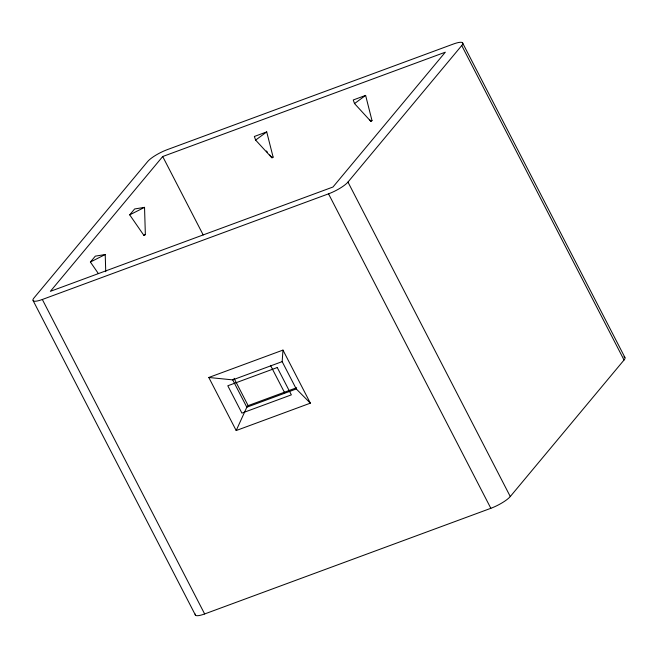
<?xml version="1.0" encoding="UTF-8"?>
<svg xmlns="http://www.w3.org/2000/svg" width="658" height="658" viewBox="0 0 658 658"><rect width="100%" height="100%" fill="white"/><g stroke="black" fill="none" stroke-linecap="round" stroke-linejoin="round"><path stroke-width="0.99" d="M310.362 403.157L296.273 388.96L282.167 361.629L282.973 350.097L208.8 377.478L236.189 430.538L310.362 403.157L282.973 350.097M236.189 430.538L246.824 407.212L248.148 405.624L296.651 387.718M162.707 156.522L50.37 291.338L332.981 187.012L445.318 52.196L162.707 156.522L203.199 234.964M98.371 273.572L90.401 262.04L95.32 256.143L105.222 254.531L105.741 271.696M129.716 214.862L134.627 208.964L144.538 207.352L145.36 234.61L143.88 235.367L129.716 214.862L144.538 207.352M143.88 235.367L145.36 234.61M461.735 45.55A16.73 3.816 -27.3 0 0 453.354 44.045L167.157 149.695A16.73 3.816 -27.3 0 0 147.721 161.465L33.961 297.984A16.73 3.816 -27.3 0 0 42.334 299.489L328.531 193.839A16.73 3.816 -27.3 0 0 347.967 182.069L461.735 45.55L624.039 360.016L510.279 496.535A16.73 3.816 -27.3 0 1 490.843 508.305L204.646 613.955A16.73 3.816 -27.3 0 1 195.286 614.079M255.625 140.088L266.72 131.913L273.111 157.114L272.001 157.936L255.625 140.088L254.358 136.469L266.72 131.913M354.522 103.577L365.618 95.402L372.009 120.611L370.898 121.426L354.522 103.577L353.256 99.967L365.618 95.402M90.401 262.04L105.222 254.531M269.681 154.934L271.869 157.575L273.111 157.114M369.681 119.748L370.775 121.064L372.009 120.611M208.8 377.478L232.718 379.88L282.167 361.629M296.273 388.96L246.824 407.212L232.718 379.88M266.4 150.978L267.493 152.294M462.492 42.754L624.796 357.22M347.967 182.069L510.279 496.535M328.531 193.839L490.843 508.305M270.512 365.387L284.643 392.752M234.042 378.292L248.148 405.624M42.334 299.489L204.646 613.955M33.204 300.78L195.508 615.246M623.874 356.825A16.73 3.816 -27.3 0 1 624.039 360.016M277.257 367.526L227.8 385.777L241.914 413.109L291.362 394.858L277.257 367.526"/></g></svg>
